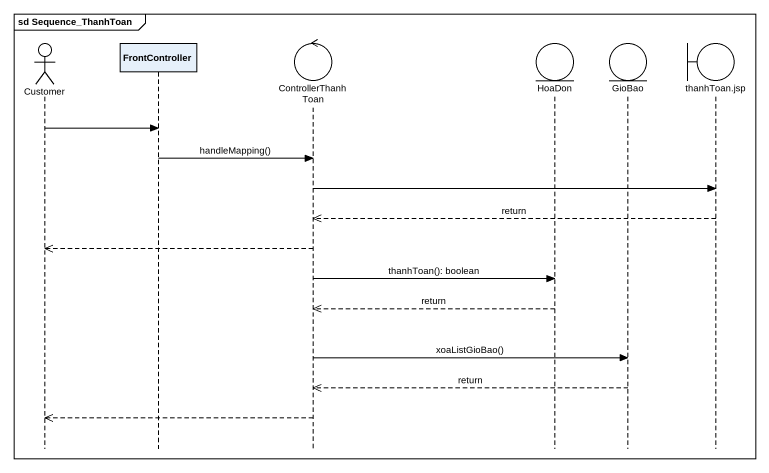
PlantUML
@startuml
mainframe sd Sequence_ThanhToan
hide footbox
actor Customer
participant FrontController
control ControllerThanhToan
entity HoaDon
entity GioBao
boundary "thanhToan.jsp" as thanhToan_jsp

Customer -> FrontController
FrontController -> ControllerThanhToan : handleMapping()
ControllerThanhToan -> thanhToan_jsp
thanhToan_jsp -->> ControllerThanhToan : return
ControllerThanhToan -->> Customer
ControllerThanhToan -> HoaDon : thanhToan(): boolean
HoaDon -->> ControllerThanhToan : return
ControllerThanhToan -> GioBao : xoaListGioBao()
GioBao -->> ControllerThanhToan : return
ControllerThanhToan -->> Customer
@enduml
